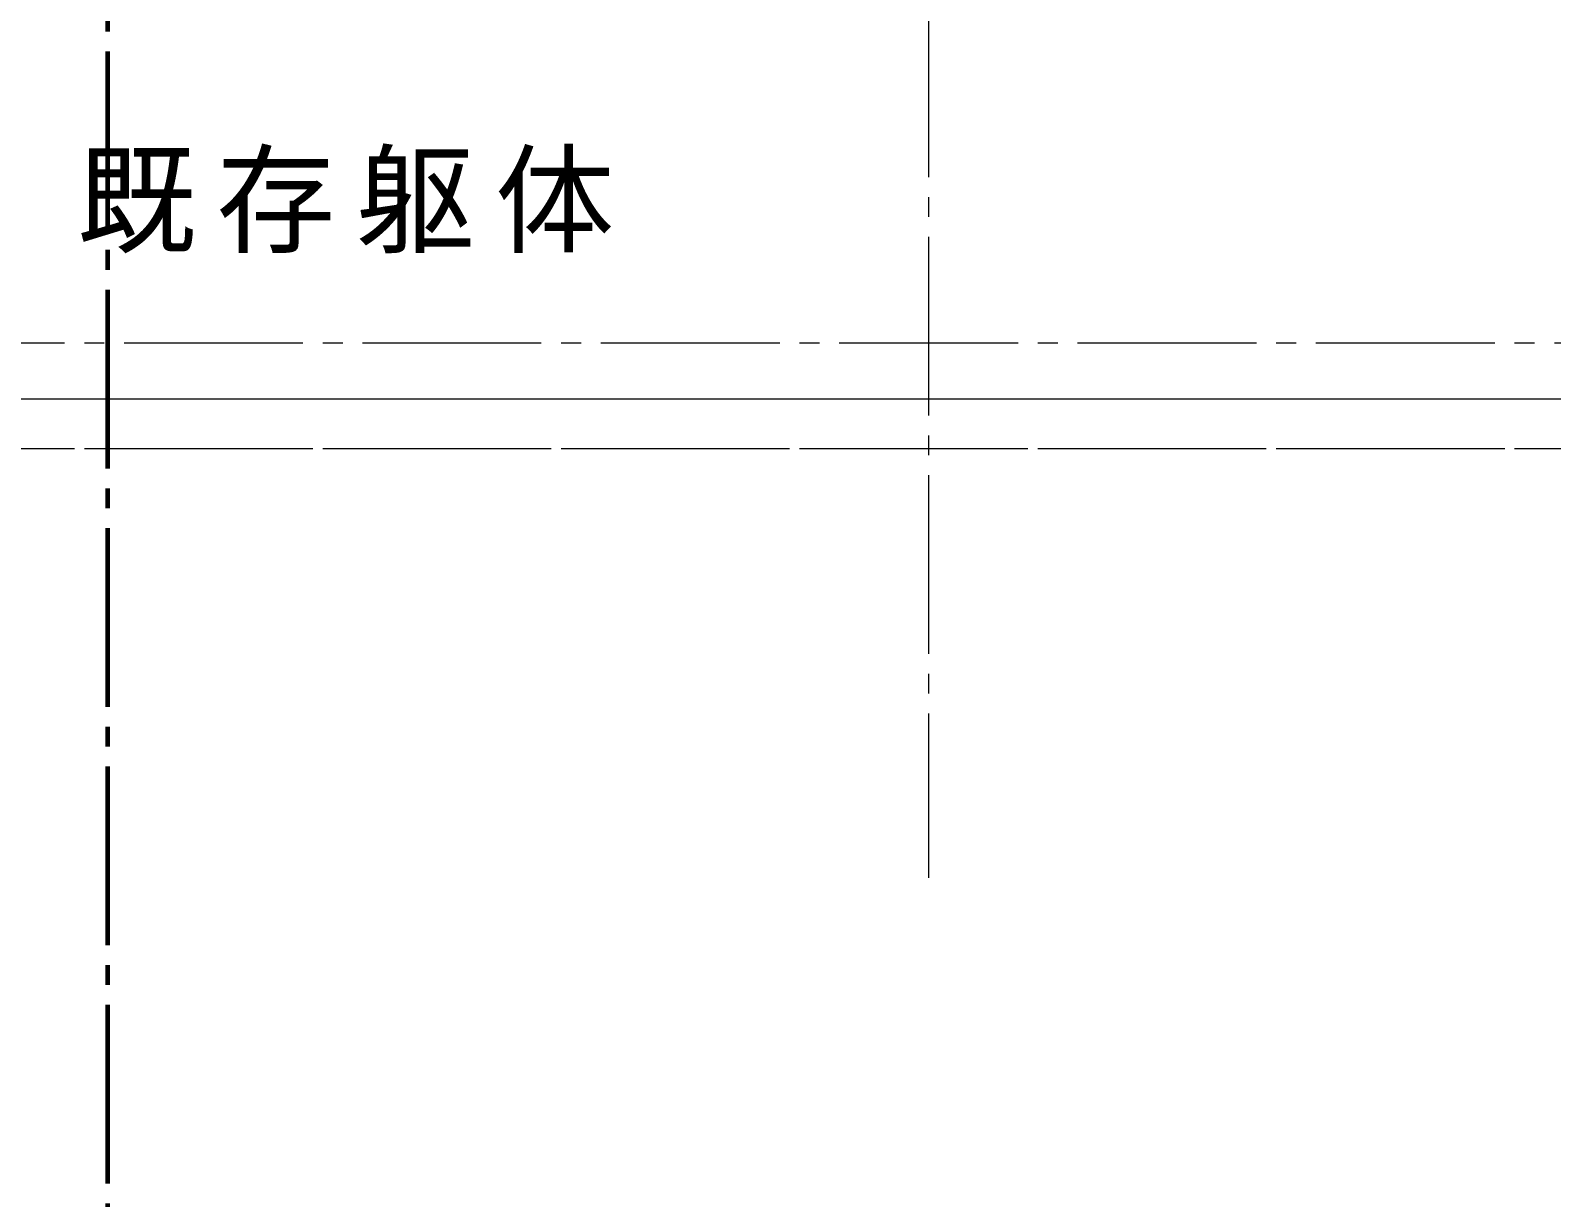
# Model space of a CAD drawing. Units: millimetres at full size, sheet at 1:30. Extents: x -16828 to 149130, y 47892 to 100313.
# Drawn here: x 12068 to 14366, y 64215 to 65977 of the extents above; entities that cross this region are included whole.
import ezdxf

# ---------------------------------------------------------------- set-up
doc = ezdxf.new("R2010")
doc.units = ezdxf.units.MM
doc.header["$LTSCALE"] = 30
doc.linetypes.add('CHAIN2', pattern=[12, 9, -1, 1, -1])
doc.linetypes.add('DASHED3', pattern=[4, 3, -1])
doc.layers.add('0-0', color=7, linetype='CHAIN2', lineweight=15)
doc.layers.add('0-8', color=7, linetype='Continuous', lineweight=15)
doc.styles.add('ＭＳ ゴシック', font='')
doc.styles.get('ＭＳ ゴシック').set_extended_font_data('MS Gothic')

msp = doc.modelspace()

# ---------------------------------------------------------------- linework, layer by layer
at = {"layer": '0-0', "color": 1, "lineweight": 60}
msp.add_line((12184.96, 68105.86), (12184.96, 49250.86), dxfattribs=at)
at = {"layer": '0-0'}
msp.add_line((11849.96, 65505.86), (32584.96, 65505.86), dxfattribs=at)
at = {"layer": '0-8', "linetype": 'CHAIN2'}
for p, q in [((13424.96, 75025.86), (13424.96, 64697.48)), ((11849.96, 65345.86), (33684.96, 65345.86))]:
    msp.add_line(p, q, dxfattribs=at)
at = {"layer": '0-8', "linetype": 'DASHED3'}
msp.add_line((11324.96, 65345.86), (25034.96, 65345.86), dxfattribs=at)
at = {"layer": '0-8'}
msp.add_lwpolyline([(11849.96, 75025.86), (11849.96, 65420.86), (25484.96, 65420.86), (25484.96, 59470.86)], dxfattribs=at)

# ---------------------------------------------------------------- texts
at = {"layer": '0-8', "insert": (12138.3, 65640.77), "char_height": 132, "attachment_point": 7, "style": 'ＭＳ ゴシック'}
msp.add_mtext('\\T1.17;既存躯体', dxfattribs=at)

doc.saveas('drawing.dxf')
